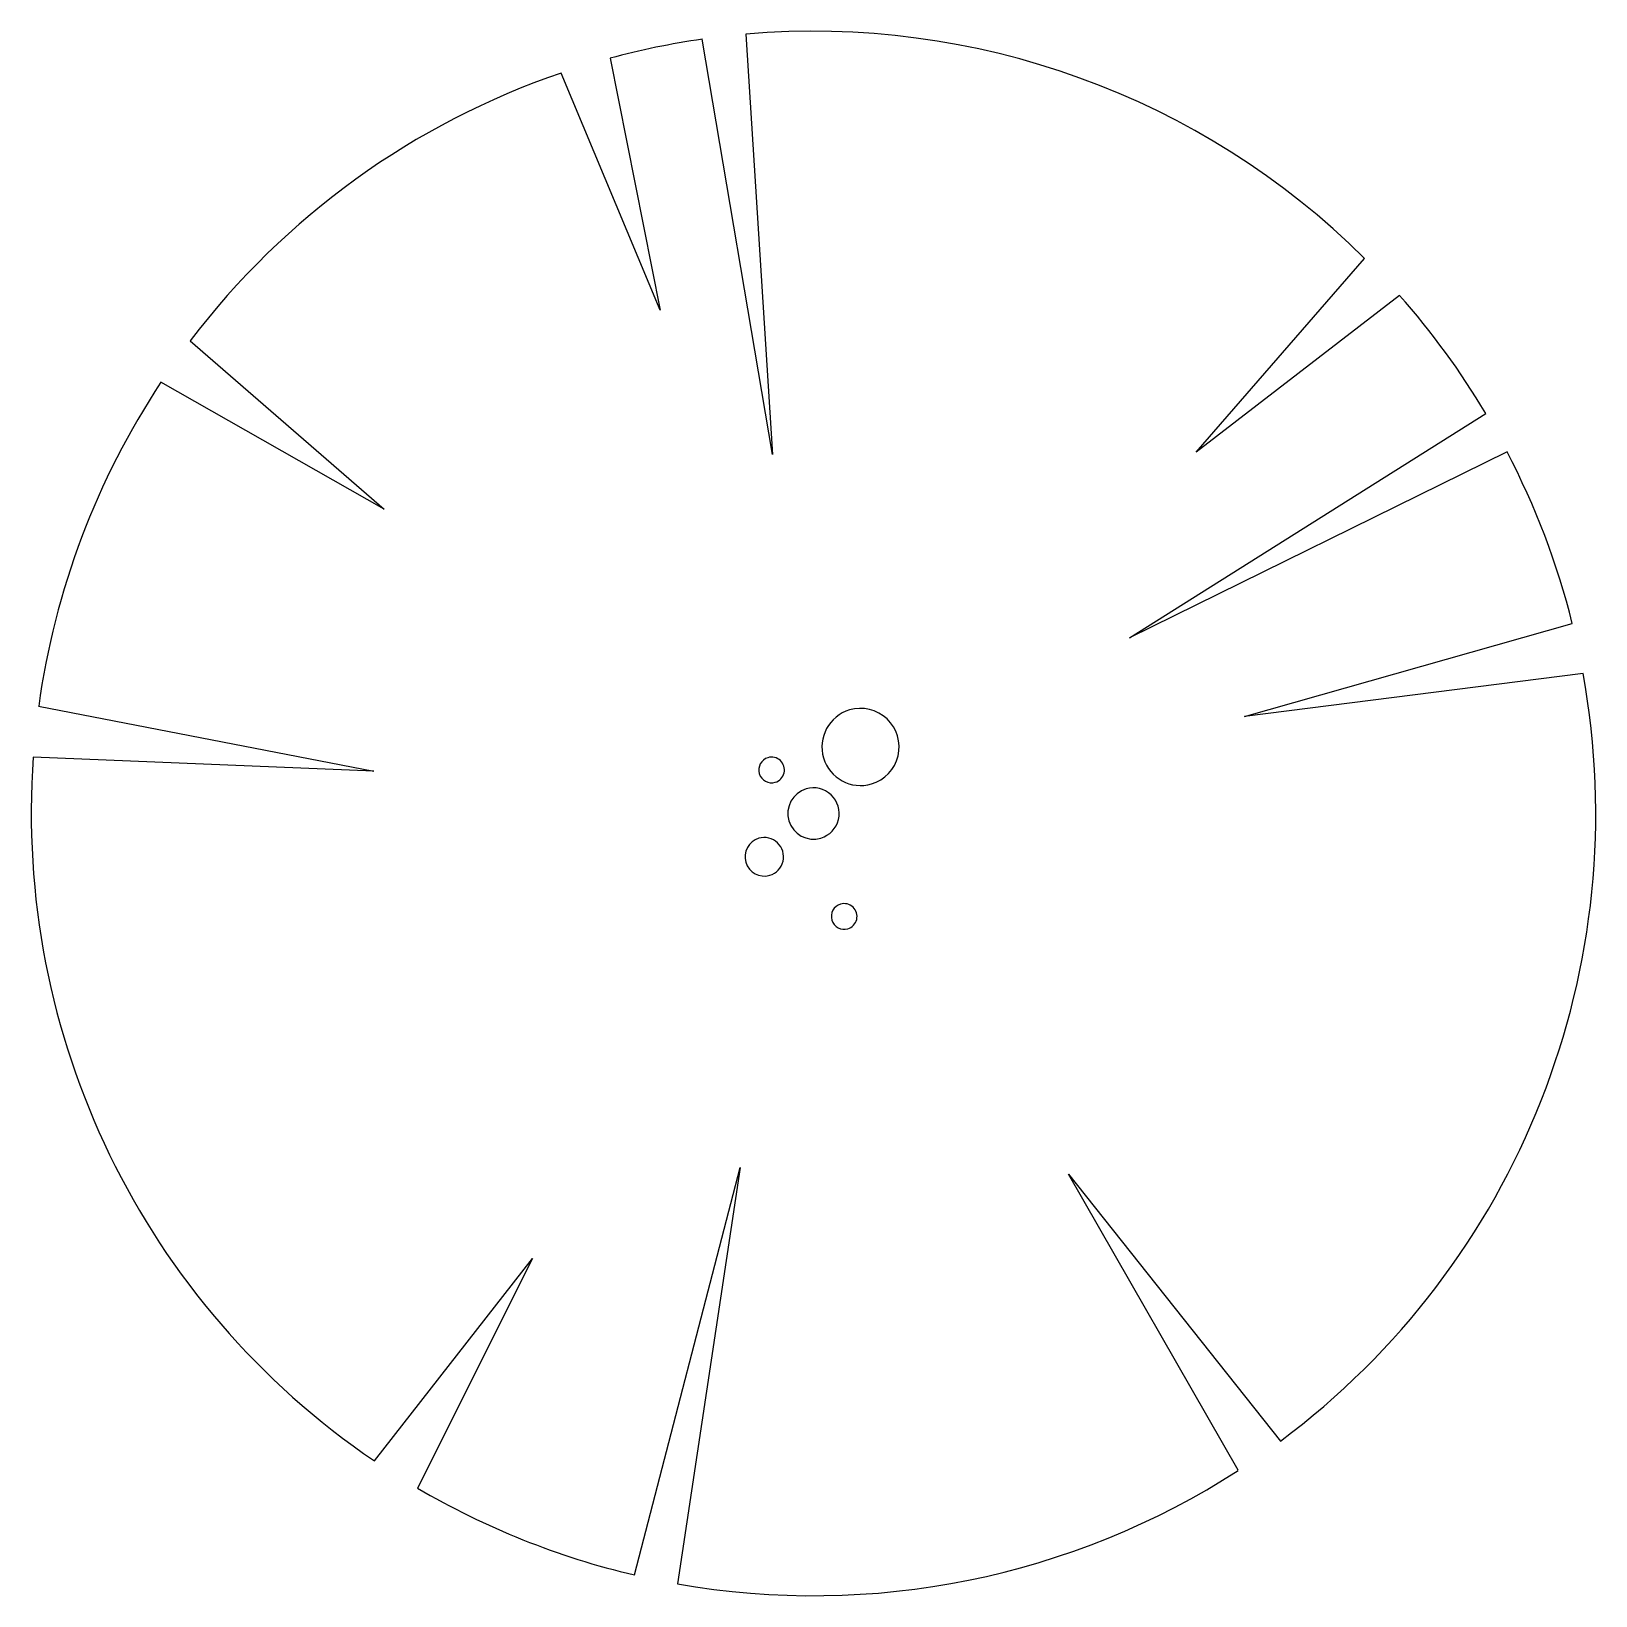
# Model space of a CAD drawing. Extents: x -1.01 to 1.01, y -1.01 to 1.01.
import ezdxf

# ---------------------------------------------------------------- set-up
doc = ezdxf.new("R2010")
doc.units = 0
doc.header["$LTSCALE"] = 0.01
doc.header["$MEASUREMENT"] = 0
doc.layers.get('0').update_dxf_attribs({"lineweight": 20})

msp = doc.modelspace()

# ---------------------------------------------------------------- linework, layer by layer
at = {"color": 0, "linetype": 'ByBlock', "lineweight": -2}
for p, q in [((-0.0526, 0.462), (-0.143, 0.996)), ((-0.087, 1.0024), (-0.0526, 0.462)), ((-0.2617, 0.9715), (-0.1973, 0.6476)), ((-0.1973, 0.6476), (-0.3244, 0.9525)), ((0.4923, 0.4646), (0.7089, 0.7141)), ((0.7539, 0.6664), (0.4923, 0.4646)), ((-0.8016, 0.6082), (-0.5523, 0.3914)), ((-0.5523, 0.3914), (-0.8395, 0.5547)), ((0.4063, 0.2261), (0.8647, 0.5145)), ((0.8921, 0.4654), (0.4063, 0.2261)), ((0.5542, 0.1246), (0.976, 0.2445)), ((0.99, 0.18), (0.5542, 0.1246)), ((-0.9967, 0.138), (-0.5655, 0.0546)), ((-0.5655, 0.0546), (-1.0036, 0.0723)), ((-0.2302, -0.9795), (-0.0942, -0.4553)), ((-0.0942, -0.4553), (-0.1751, -0.9908)), ((0.5464, -0.8449), (0.328, -0.4639)), ((0.328, -0.4639), (0.6007, -0.8072)), ((-0.5648, -0.8327), (-0.3616, -0.5723)), ((-0.3616, -0.5723), (-0.5094, -0.8677))]:
    msp.add_line(p, q, dxfattribs=at)
for centre, radius, start, end in [((0, 0), 1.0062, 45.2082, 94.9613), ((0, 0), 1.0062, 98.1682, 105.0762), ((0, 0), 1.0062, 108.8075, 142.812), ((0, 0), 1.0062, 30.7559, 41.4769), ((0, 0), 1.0062, 146.5433, 172.1145), ((0, 0), 1.0062, 14.0661, 27.549), ((0, 0), 1.0062, 306.6538, 10.3029), ((0.0605, 0.0856), 0.0496, 106.57, 286.57), ((0.0605, 0.0856), 0.0496, 286.57, 106.57), ((0, 0), 1.0062, 175.8777, 235.8523), ((-0.0539, 0.056), 0.0165, 106.57, 286.57), ((-0.0539, 0.056), 0.0165, 286.57, 106.57), ((0, 0), 0.033, 106.57, 286.57), ((0, 0), 0.033, 286.57, 106.57), ((-0.0633, -0.0557), 0.0248, 106.57, 286.57), ((-0.0633, -0.0557), 0.0248, 286.57, 106.57), ((0.0395, -0.1324), 0.0165, 106.57, 286.57), ((0.0395, -0.1324), 0.0165, 286.57, 106.57), ((0, 0), 1.0062, 259.9798, 302.8906), ((0, 0), 1.0062, 239.5835, 256.7729)]:
    msp.add_arc(centre, radius, start, end, dxfattribs=at)

doc.saveas('drawing.dxf')
